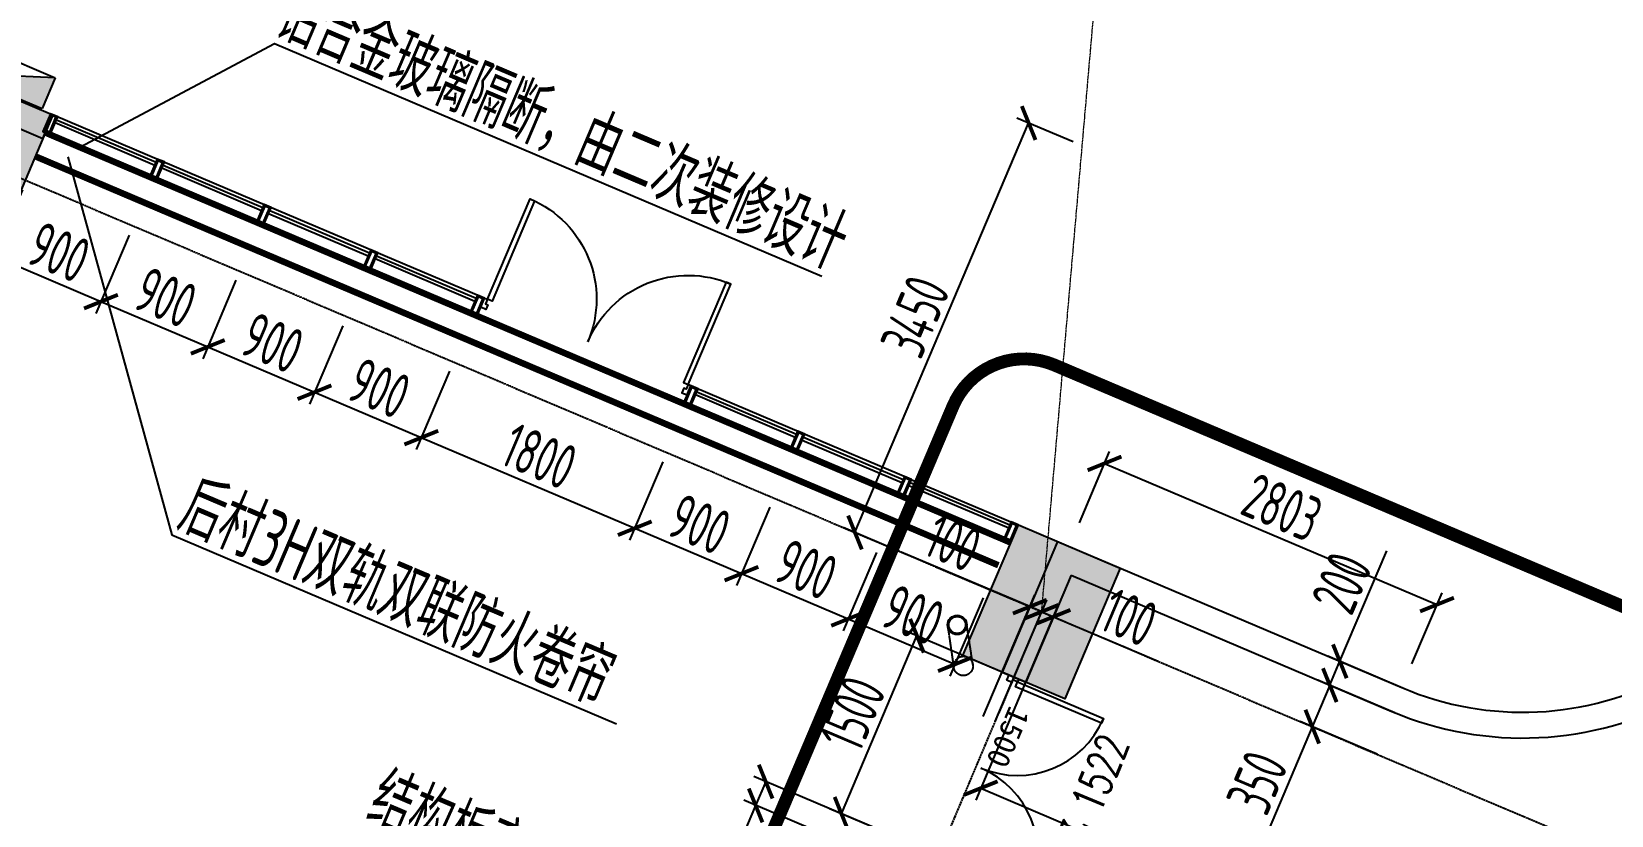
# Model space of a CAD drawing. Extents: x 11778731 to 12007717, y -6694179 to -6314888.
# Drawn here: x 11958213 to 11970474, y -6427857 to -6421778 of the extents above; entities that cross this region are included whole.
import ezdxf
from ezdxf.enums import TextEntityAlignment as Align
from ezdxf.xclip import XClip

# ---------------------------------------------------------------- set-up
doc = ezdxf.new("R2010")
doc.units = 0
doc.header["$LTSCALE"] = 10
doc.header["$MEASUREMENT"] = 0
doc.header["$XCLIPFRAME"] = 0
for name, pattern in [('A3-RG-axis-100$0$CENTER', [2, 1.25, -0.25, 0.25, -0.25]), ('A3-RI-5F$0$DASH', [0.35, 0.25, -0.1]), ('A3-RI-5F$0$DASHED2', [0.375, 0.25, -0.125]), ('A3-RI-5F$0$DOTE', [2.42, 2, -0.2, 0.02, -0.2]), ('A3-RM-5F$0$DASH', [0.35, 0.25, -0.1]), ('DASHED2', [0.375, 0.25, -0.125])]:
    doc.linetypes.add(name, pattern=pattern)
for name, color, linetype in [('A-CLOD', 200, 'Continuous'), ('A3-RB-5F-100$0$A-DIMS-100', 1, 'Continuous'), ('A3-RG-axis-100$0$A-GRID', 1, 'A3-RG-axis-100$0$CENTER'), ('A3-RI-5F$0$A-DETAILS', 11, 'Continuous'), ('A3-RI-5F$0$A-DOOR', 32, 'Continuous'), ('A3-RI-5F$0$A-DOOR-ROLL', 2, 'A3-RI-5F$0$DASHED2'), ('A3-RI-5F$0$A-GLAZ', 140, 'Continuous'), ('A3-RI-5F$0$A-WALL', 7, 'Continuous'), ('A3-RM-5F$0$0P-1', 191, 'Continuous'), ('A3-RM-5F$0$0P-FE-FH-V', 141, 'Continuous'), ('A3-RM-5F$0$0P-FE-HY', 141, 'Continuous'), ('A3-RS-1F$0$A-HATH-GRAY', 8, 'Continuous'), ('A3-RS-1F$0$A-WALL', 7, 'Continuous'), ('A3-SYMB-5F-100$0$A-SYMB', 4, 'Continuous'), ('A3-SYMB-5F-100$0$A-SYMB-AREA', 4, 'Continuous'), ('A3-SYMB-5F-100$0$A-SYMB-DOOR', 3, 'Continuous'), ('A3-SYMB-5F-100$0$A-SYMB-DOOR1', 3, 'Continuous'), ('A3-SYMB-5F-100$0$A-SYMB-DOOR2', 3, 'Continuous'), ('A3-SYMB-5F-100$0$A-SYMB-DOOR3', 3, 'Continuous'), ('A3-SYMB-5F-100$0$A-SYMB-NAME', 4, 'Continuous'), ('A3-SYMB-5F-100$0$A-SYMB-NAME-E', 4, 'Continuous')]:
    doc.layers.add(name, color=color, linetype=linetype)
doc.layers.add('A3-RI-5F$0$AN-P1', color=1, linetype='Continuous', lineweight=5)
doc.styles.add('A3-RB-5F-100$0$XD2008', font='xd-hzs.shx', dxfattribs={"width": 0.7, "bigfont": 'xd-hztxt.shx'})
doc.styles.add('A3-RI-5F$0$Standard', font='')
doc.styles.add('A3-SYMB-5F-100$0$ECADI', font='hzs.shx', dxfattribs={"width": 0.7, "bigfont": 'hztxt.shx'})
doc.styles.add('A3-SYMB-5F-100$0$ECADI-TXT', font='simplex.shx', dxfattribs={"bigfont": 'hztxt.shx'})
doc.styles.get('A3-RI-5F$0$Standard').set_extended_font_data('SimSun')
doc.dimstyles.new('A3-RB-5F-100$0$XD100$0', dxfattribs={"dimscale": 100, "dimtxt": 3.5, "dimasz": 2, "dimexe": 1, "dimexo": 2, "dimgap": 0.5, "dimtad": 1, "dimdec": 0, "dimdsep": 46, "dimtxsty": 'A3-RB-5F-100$0$XD2008', "dimblk1": 'A3-RB-5F-100$0$_ARCHTICK', "dimblk2": 'A3-RB-5F-100$0$_ARCHTICK', "dimsah": 1, "dimcen": 2.5, "dimclrt": 4, "dimaunit": 1, "dimadec": 0, "dimazin": 0, "dimtfac": 1, "dimtdec": 0, "dimtix": 1, "dimtmove": 0, "dimatfit": 3, "dimfxl": 0, "dimtolj": 1, "dimtzin": 0, "dimarcsym": 0})

# ---------------------------------------------------------------- blocks, each defined once
blk = doc.blocks.new('A3-RI-5F$0$J-双扇门-1500')
for points in [[(25, 80), (25, 805), (65, 805), (65, 80)], [(1475, 80), (1475, 805), (1435, 805), (1435, 80)], [(0, 80), (25, 80), (25, 40), (45, 40), (45, 0), (0, 0)], [(1500, 80), (1475, 80), (1475, 40), (1455, 40), (1455, 0), (1500, 0)]]:
    blk.add_lwpolyline(points, close=True)
for centre, start, end in [((25, 80), 0, 90), ((1475, 80), 90, 180)]:
    blk.add_arc(centre, 725, start, end)
at = {"layer": 'Defpoints', "style": 'A3-RI-5F$0$Standard'}
blk.add_text('1500', height=175, rotation=360, dxfattribs=at).set_placement((210, 94))
blk = doc.blocks.new('A3-RI-5F$0$BLM1740')
at = {"layer": 'A3-RI-5F$0$A-GLAZ'}
for points in [[(-1240, -123), (-910, 655), (-874, 640), (-1205, -138)], [(317, -784), (647, -6), (612, 9), (281, -769)], [(-1263, -114), (-1240, -123), (-1255, -159), (-1238, -166), (-1253, -202), (-1293, -185)], [(339, -794), (317, -784), (302, -820), (284, -812), (269, -848), (309, -865)]]:
    blk.add_lwpolyline(points, close=True, dxfattribs=at)
for centre, start, end in [((-1240, -123), 337, 67), ((317, -784), 67, 157)]:
    blk.add_arc(centre, 846, start, end, dxfattribs=at)
blk = doc.blocks.new('A3-RI-5F$0$GEDUAN900')
at = {"layer": 'A3-RI-5F$0$A-DETAILS'}
for points in [[(-442, 188), (-383, 326), (-328, 302), (-387, 164)], [(-429, 193), (-378, 313), (-341, 297), (-392, 177)], [(387, -164), (445, -26), (500, -49), (442, -188)], [(400, -159), (451, -39), (487, -55), (437, -174)]]:
    blk.add_lwpolyline(points, close=True, dxfattribs=at)
at = {"layer": 'A3-RI-5F$0$A-GLAZ'}
for p, q in [((473, -38), (-356, 314)), ((426, -72), (-348, 256)), ((435, -49), (-338, 279)), ((414, -176), (-414, 176))]:
    blk.add_line(p, q, dxfattribs=at)
blk = doc.blocks.new('A3-RI-5F')
at = {"layer": 'A3-RI-5F$0$A-DOOR-ROLL', "linetype": 'A3-RI-5F$0$DASH', "const_width": 50}
for points in [[(11958319, -6422561), (11965812, -6425741)], [(11958241, -6422745), (11965716, -6425917)]]:
    blk.add_lwpolyline(points, dxfattribs=at)
at = {"layer": 'A3-RI-5F$0$A-GLAZ'}
blk.add_line((11958300, -6422607), (11958378, -6422423), dxfattribs=at)
at = {"layer": 'A3-RI-5F$0$A-WALL'}
for p, q in [((11949302, -6418570), (11958378, -6422423)), ((11949223, -6418754), (11958300, -6422607)), ((11958300, -6422607), (11958378, -6422423)), ((11966174, -6425732), (11965745, -6426745)), ((11966174, -6425732), (11968847, -6426866)), ((11966280, -6425994), (11965929, -6426823)), ((11966280, -6425994), (11968769, -6427051)), ((11965745, -6426745), (11965929, -6426823))]:
    blk.add_line(p, q, dxfattribs=at)
for radius in [2400, 2600]:
    blk.add_arc((11969785, -6424657), radius, 247, 298.5105, dxfattribs=at)
at = {"layer": 'A3-RI-5F$0$AN-P1', "linetype": 'A3-RI-5F$0$DOTE'}
blk.add_line((11966052, -6426277), (11967788, -6406355), dxfattribs=at)
at = {"layer": 'A3-RI-5F$0$A-DOOR', "rotation": 247.0000000043475}
blk.add_blockref('A3-RI-5F$0$J-双扇门-1500', (11965800, -6426768), dxfattribs=at)
at = {"layer": 'A3-RI-5F$0$A-GLAZ', "xscale": -1, "rotation": 313.9999952390744}
for name, p in [('A3-RI-5F$0$GEDUAN900', (11958743, -6422740)), ('A3-RI-5F$0$GEDUAN900', (11959571, -6423092)), ('A3-RI-5F$0$BLM1740', (11962535, -6423537)), ('A3-RI-5F$0$GEDUAN900', (11960400, -6423444)), ('A3-RI-5F$0$GEDUAN900', (11961228, -6423795)), ('A3-RI-5F$0$GEDUAN900', (11963713, -6424850)), ('A3-RI-5F$0$GEDUAN900', (11964542, -6425202)), ('A3-RI-5F$0$GEDUAN900', (11965370, -6425554))]:
    blk.add_blockref(name, p, dxfattribs=at)
blk = doc.blocks.new('A3-RG-axis-100')
at = {"layer": 'A3-RG-axis-100$0$A-GRID'}
for p, q in [((11907163.4, -6401280.8), (11992184.7, -6437370.3)), ((11966051.6, -6426277.4), (11939543.3, -6488727.1))]:
    blk.add_line(p, q, dxfattribs=at)
blk = doc.blocks.new('A3-SYMB-5F-100$0$ECADI-TAG-DOOR')
at = {"layer": 'A3-SYMB-5F-100$0$A-SYMB-DOOR', "style": 'A3-SYMB-5F-100$0$ECADI-TXT', "width": 0.7}
for tag, p in [('门窗主编号1', (-6.41, 7.26)), ('门窗主编号2', (2.08, 7.26))]:
    blk.add_attdef(tag, p, '', height=2.5, dxfattribs=at)
at = {"layer": 'A3-SYMB-5F-100$0$A-SYMB-DOOR', "style": 'A3-SYMB-5F-100$0$ECADI-TXT', "width": 0.7, "flags": 1}
for tag, p in [('洞口尺寸(宽X高)', (-6.42, 1.62)), ('备注', (-6.39, -1.21))]:
    blk.add_attdef(tag, p, '', height=2.5, dxfattribs=at)
at = {"layer": 'A3-SYMB-5F-100$0$A-SYMB-DOOR1', "style": 'A3-SYMB-5F-100$0$ECADI-TXT', "width": 0.7}
blk.add_attdef('门窗辅编号1', (-6.41, 4.41), '', height=2.5, dxfattribs=at)
at = {"layer": 'A3-SYMB-5F-100$0$A-SYMB-DOOR2', "style": 'A3-SYMB-5F-100$0$ECADI-TXT', "width": 0.7}
blk.add_attdef('门窗辅编号2', (-2.86, 4.41), '', height=2.5, dxfattribs=at)
at = {"layer": 'A3-SYMB-5F-100$0$A-SYMB-DOOR3', "style": 'A3-SYMB-5F-100$0$ECADI-TXT', "width": 0.7}
blk.add_attdef('门窗辅编号3', (2.32, 4.41), '', height=2.5, dxfattribs=at)
blk = doc.blocks.new('A3-SYMB-5F-100$0$ECADI-TAG-ROOM')
at = {"layer": 'A3-SYMB-5F-100$0$A-SYMB-AREA', "style": 'A3-SYMB-5F-100$0$ECADI', "width": 0.7}
blk.add_attdef('340M2', text='', height=2.5, dxfattribs=at).set_placement((7.17, -1.75), align=Align.MIDDLE_LEFT)
at = {"layer": 'A3-SYMB-5F-100$0$A-SYMB-NAME', "style": 'A3-SYMB-5F-100$0$ECADI', "width": 0.7}
blk.add_attdef('CHINESENAME', (-5.13, 0.09), '', height=4.5, dxfattribs=at)
at = {"layer": 'A3-SYMB-5F-100$0$A-SYMB-NAME-E', "style": 'A3-SYMB-5F-100$0$ECADI', "width": 0.7}
for tag, p in [('ENGLISHHIGH', (-5.13, 8.04)), ('ENGLISHLOW', (-5.13, 4.84))]:
    blk.add_attdef(tag, p, '', height=2.5, dxfattribs=at)
blk = doc.blocks.new('A3-SYMB-5F-100')
at = {"layer": 'A3-SYMB-5F-100$0$A-SYMB'}
for points in [[(11958586, -6422674), (11960099, -6421871), (11964345, -6423674)], [(11958494, -6422750), (11959301, -6425681), (11962753, -6427147)]]:
    blk.add_lwpolyline(points, dxfattribs=at)
ref = blk.add_blockref('A3-SYMB-5F-100$0$ECADI-TAG-ROOM', (11960542, -6422017), dxfattribs=dict(at, xscale=99.99999999989046, yscale=100.0000000001164, rotation=337))
ref.add_attrib('CHINESENAME', '铝合金玻璃隔断，由二次装修设计', (11960074, -6421809), dxfattribs={"height": 450, "rotation": 337, "style": 'A3-SYMB-5F-100$0$ECADI', "width": 0.7})
ref = blk.add_blockref('A3-SYMB-5F-100$0$ECADI-TAG-ROOM', (11959788, -6425846), dxfattribs=dict(at, xscale=99.99999999989046, yscale=100.0000000001164, rotation=337))
ref.add_attrib('CHINESENAME', '后村3H双轨双联防火卷帘', (11959319, -6425637), dxfattribs={"height": 450, "rotation": 337, "style": 'A3-SYMB-5F-100$0$ECADI', "width": 0.7})
ref = blk.add_blockref('A3-SYMB-5F-100$0$ECADI-TAG-ROOM', (11961627, -6428271), dxfattribs=dict(at, xscale=99.99999999989049, yscale=100.0000000001164, rotation=336.9999999998539))
ref.add_attrib('CHINESENAME', '结构板变标高线', (11960784, -6427903), dxfattribs={"height": 450, "rotation": 337, "style": 'A3-SYMB-5F-100$0$ECADI', "width": 0.7})
at = {"layer": 'A3-SYMB-5F-100$0$A-SYMB-DOOR'}
ref = blk.add_blockref('A3-SYMB-5F-100$0$ECADI-TAG-DOOR', (11967226, -6428009, -333), dxfattribs=dict(at, xscale=99.99999999997293, yscale=100.0000000000001, zscale=100, rotation=67.54448746135905))
ref.add_attrib('门窗主编号1', 'FM乙', dxfattribs={"height": 250, "rotation": 67.5445, "style": 'A3-SYMB-5F-100$0$ECADI-TXT', "width": 0.7}).set_placement((11966464, -6427944, -333), align=Align.RIGHT)
ref.add_attrib('门窗主编号2', '1522', (11966506, -6427854), dxfattribs={"height": 250, "rotation": 67.5445, "style": 'A3-SYMB-5F-100$0$ECADI-TXT', "width": 0.7})
blk = doc.blocks.new('A3-RS-1F')
at = {"layer": 'A3-RS-1F$0$A-HATH-GRAY'}
for points in [[(11958378, -6422423), (11957586, -6422087), (11957156, -6423099), (11957948, -6423435)], [(11966662, -6425939), (11965871, -6425603), (11965441, -6426616), (11966233, -6426952)]]:
    blk.add_hatch(color=256, dxfattribs=at).paths.add_polyline_path(points)
at = {"layer": 'A3-RS-1F$0$A-WALL'}
for points in [[(11957586, -6422087), (11958378, -6422423), (11957948, -6423435), (11957156, -6423099)], [(11965871, -6425603), (11966662, -6425939), (11966233, -6426952), (11965441, -6426616)]]:
    blk.add_lwpolyline(points, close=True, dxfattribs=at)
blk = doc.blocks.new('A3-RB-5F-100$0$_ARCHTICK')
at = {"color": 0, "linetype": 'ByBlock', "const_width": 0.15}
blk.add_lwpolyline([(-0.5, -0.5), (0.5, 0.5)], dxfattribs=at)
blk = doc.blocks.new('*D968')
at = {"layer": 'A3-RB-5F-100$0$A-DIMS-100', "color": 0, "lineweight": -2}
for p, q in [((11966297, -6422634), (11965859, -6422448)), ((11964603, -6425663), (11965951, -6422487)), ((11964949, -6425809), (11964511, -6425623))]:
    blk.add_line(p, q, dxfattribs=at)
at = {"layer": 'Defpoints', "color": 0}
for p in [(11965951, -6422487), (11966481, -6422712), (11965133, -6425887)]:
    blk.add_point(p, dxfattribs=at)
at = {"layer": 'A3-RB-5F-100$0$A-DIMS-100', "color": 0, "lineweight": -2, "xscale": 200, "yscale": 200, "zscale": 200}
for p, rotation in [((11965951, -6422487), 66.99999999985796), ((11964603, -6425663), 246.9999999998579)]:
    blk.add_blockref('A3-RB-5F-100$0$_ARCHTICK', p, dxfattribs=dict(at, rotation=rotation))
at = {"layer": 'A3-RB-5F-100$0$A-DIMS-100', "color": 4, "insert": (11965070, -6423987), "char_height": 350, "attachment_point": 5, "rotation": 67, "style": 'A3-RB-5F-100$0$XD2008'}
blk.add_mtext('\\A1;3450', dxfattribs=at)
blk = doc.blocks.new('*D415')
at = {"layer": 'A3-RB-5F-100$0$A-DIMS-100', "color": 0, "lineweight": -2}
for p, q in [((11958142, -6423004), (11957884, -6423612)), ((11958970, -6423356), (11958712, -6423964)), ((11957923, -6423520), (11958751, -6423872))]:
    blk.add_line(p, q, dxfattribs=at)
at = {"layer": 'Defpoints', "color": 0}
for p in [(11958220, -6422820), (11959048, -6423172), (11958751, -6423872)]:
    blk.add_point(p, dxfattribs=at)
at = {"layer": 'A3-RB-5F-100$0$A-DIMS-100', "color": 0, "lineweight": -2, "xscale": 200, "yscale": 200, "zscale": 200}
for p, rotation in [((11957923, -6423520), 156.9999954659767), ((11958751, -6423872), 336.9999954659767)]:
    blk.add_blockref('A3-RB-5F-100$0$_ARCHTICK', p, dxfattribs=dict(at, rotation=rotation))
at = {"layer": 'A3-RB-5F-100$0$A-DIMS-100', "color": 4, "insert": (11958425, -6423489), "char_height": 350, "attachment_point": 5, "rotation": 337, "style": 'A3-RB-5F-100$0$XD2008'}
blk.add_mtext('\\A1;900', dxfattribs=at)
blk = doc.blocks.new('*D416')
at = {"layer": 'A3-RB-5F-100$0$A-DIMS-100', "color": 0, "lineweight": -2}
for p, q in [((11958970, -6423356), (11958712, -6423964)), ((11959799, -6423707), (11959541, -6424315)), ((11958751, -6423872), (11959580, -6424223))]:
    blk.add_line(p, q, dxfattribs=at)
at = {"layer": 'Defpoints', "color": 0}
for p in [(11959048, -6423172), (11959877, -6423523), (11959580, -6424223)]:
    blk.add_point(p, dxfattribs=at)
at = {"layer": 'A3-RB-5F-100$0$A-DIMS-100', "color": 0, "lineweight": -2, "xscale": 200, "yscale": 200, "zscale": 200}
for p, rotation in [((11958751, -6423872), 156.9999954659767), ((11959580, -6424223), 336.9999954659767)]:
    blk.add_blockref('A3-RB-5F-100$0$_ARCHTICK', p, dxfattribs=dict(at, rotation=rotation))
at = {"layer": 'A3-RB-5F-100$0$A-DIMS-100', "color": 4, "insert": (11959253, -6423840), "char_height": 350, "attachment_point": 5, "rotation": 337, "style": 'A3-RB-5F-100$0$XD2008'}
blk.add_mtext('\\A1;900', dxfattribs=at)
blk = doc.blocks.new('*D417')
at = {"layer": 'A3-RB-5F-100$0$A-DIMS-100', "color": 0, "lineweight": -2}
for p, q in [((11959799, -6423707), (11959541, -6424315)), ((11960627, -6424059), (11960369, -6424667)), ((11959580, -6424223), (11960408, -6424575))]:
    blk.add_line(p, q, dxfattribs=at)
at = {"layer": 'Defpoints', "color": 0}
for p in [(11959877, -6423523), (11960705, -6423875), (11960408, -6424575)]:
    blk.add_point(p, dxfattribs=at)
at = {"layer": 'A3-RB-5F-100$0$A-DIMS-100', "color": 0, "lineweight": -2, "xscale": 200, "yscale": 200, "zscale": 200}
for p, rotation in [((11959580, -6424223), 156.9999954659438), ((11960408, -6424575), 336.9999954659438)]:
    blk.add_blockref('A3-RB-5F-100$0$_ARCHTICK', p, dxfattribs=dict(at, rotation=rotation))
at = {"layer": 'A3-RB-5F-100$0$A-DIMS-100', "color": 4, "insert": (11960082, -6424192), "char_height": 350, "attachment_point": 5, "rotation": 337, "style": 'A3-RB-5F-100$0$XD2008'}
blk.add_mtext('\\A1;900', dxfattribs=at)
blk = doc.blocks.new('*D418')
at = {"layer": 'A3-RB-5F-100$0$A-DIMS-100', "color": 0, "lineweight": -2}
for p, q in [((11960627, -6424059), (11960369, -6424667)), ((11961456, -6424411), (11961198, -6425019)), ((11960408, -6424575), (11961237, -6424927))]:
    blk.add_line(p, q, dxfattribs=at)
at = {"layer": 'Defpoints', "color": 0}
for p in [(11960705, -6423875), (11961534, -6424227), (11961237, -6424927)]:
    blk.add_point(p, dxfattribs=at)
at = {"layer": 'A3-RB-5F-100$0$A-DIMS-100', "color": 0, "lineweight": -2, "xscale": 200, "yscale": 200, "zscale": 200}
for p, rotation in [((11960408, -6424575), 156.9999954660231), ((11961237, -6424927), 336.9999954660231)]:
    blk.add_blockref('A3-RB-5F-100$0$_ARCHTICK', p, dxfattribs=dict(at, rotation=rotation))
at = {"layer": 'A3-RB-5F-100$0$A-DIMS-100', "color": 4, "insert": (11960910, -6424544), "char_height": 350, "attachment_point": 5, "rotation": 337, "style": 'A3-RB-5F-100$0$XD2008'}
blk.add_mtext('\\A1;900', dxfattribs=at)
blk = doc.blocks.new('*D419')
at = {"layer": 'A3-RB-5F-100$0$A-DIMS-100', "color": 0, "lineweight": -2}
for p, q in [((11961456, -6424411), (11961198, -6425019)), ((11961237, -6424927), (11962894, -6425630)), ((11963113, -6425114), (11962854, -6425722))]:
    blk.add_line(p, q, dxfattribs=at)
at = {"layer": 'Defpoints', "color": 0}
for p in [(11961534, -6424227), (11963191, -6424930), (11962894, -6425630)]:
    blk.add_point(p, dxfattribs=at)
at = {"layer": 'A3-RB-5F-100$0$A-DIMS-100', "color": 0, "lineweight": -2, "xscale": 200, "yscale": 200, "zscale": 200}
for p, rotation in [((11961237, -6424927), 156.9999954659618), ((11962894, -6425630), 336.9999954659618)]:
    blk.add_blockref('A3-RB-5F-100$0$_ARCHTICK', p, dxfattribs=dict(at, rotation=rotation))
at = {"layer": 'A3-RB-5F-100$0$A-DIMS-100', "color": 4, "insert": (11962153, -6425071), "char_height": 350, "attachment_point": 5, "rotation": 337, "style": 'A3-RB-5F-100$0$XD2008'}
blk.add_mtext('\\A1;1800', dxfattribs=at)
blk = doc.blocks.new('*D420')
at = {"layer": 'A3-RB-5F-100$0$A-DIMS-100', "color": 0, "lineweight": -2}
for p, q in [((11963113, -6425114), (11962854, -6425722)), ((11963941, -6425466), (11963683, -6426074)), ((11962894, -6425630), (11963722, -6425982))]:
    blk.add_line(p, q, dxfattribs=at)
at = {"layer": 'Defpoints', "color": 0}
for p in [(11963191, -6424930), (11964019, -6425282), (11963722, -6425982)]:
    blk.add_point(p, dxfattribs=at)
at = {"layer": 'A3-RB-5F-100$0$A-DIMS-100', "color": 0, "lineweight": -2, "xscale": 200, "yscale": 200, "zscale": 200}
for p, rotation in [((11962894, -6425630), 156.9999954659685), ((11963722, -6425982), 336.9999954659684)]:
    blk.add_blockref('A3-RB-5F-100$0$_ARCHTICK', p, dxfattribs=dict(at, rotation=rotation))
at = {"layer": 'A3-RB-5F-100$0$A-DIMS-100', "color": 4, "insert": (11963396, -6425599), "char_height": 350, "attachment_point": 5, "rotation": 337, "style": 'A3-RB-5F-100$0$XD2008'}
blk.add_mtext('\\A1;900', dxfattribs=at)
blk = doc.blocks.new('*D421')
at = {"layer": 'A3-RB-5F-100$0$A-DIMS-100', "color": 0, "lineweight": -2}
for p, q in [((11963941, -6425466), (11963683, -6426074)), ((11964769, -6425817), (11964511, -6426425)), ((11963722, -6425982), (11964550, -6426333))]:
    blk.add_line(p, q, dxfattribs=at)
at = {"layer": 'Defpoints', "color": 0}
for p in [(11964019, -6425282), (11964848, -6425633), (11964550, -6426333)]:
    blk.add_point(p, dxfattribs=at)
at = {"layer": 'A3-RB-5F-100$0$A-DIMS-100', "color": 0, "lineweight": -2, "xscale": 200, "yscale": 200, "zscale": 200}
for p, rotation in [((11963722, -6425982), 156.999995465985), ((11964550, -6426333), 336.999995465985)]:
    blk.add_blockref('A3-RB-5F-100$0$_ARCHTICK', p, dxfattribs=dict(at, rotation=rotation))
at = {"layer": 'A3-RB-5F-100$0$A-DIMS-100', "color": 4, "insert": (11964224, -6425950), "char_height": 350, "attachment_point": 5, "rotation": 337, "style": 'A3-RB-5F-100$0$XD2008'}
blk.add_mtext('\\A1;900', dxfattribs=at)
blk = doc.blocks.new('*D422')
at = {"layer": 'A3-RB-5F-100$0$A-DIMS-100', "color": 0, "lineweight": -2}
for p, q in [((11964769, -6425817), (11964511, -6426425)), ((11965598, -6426169), (11965340, -6426777)), ((11964550, -6426333), (11965379, -6426685))]:
    blk.add_line(p, q, dxfattribs=at)
at = {"layer": 'Defpoints', "color": 0}
for p in [(11964848, -6425633), (11965676, -6425985), (11965379, -6426685)]:
    blk.add_point(p, dxfattribs=at)
at = {"layer": 'A3-RB-5F-100$0$A-DIMS-100', "color": 0, "lineweight": -2, "xscale": 200, "yscale": 200, "zscale": 200}
for p, rotation in [((11964550, -6426333), 156.999995465952), ((11965379, -6426685), 336.999995465952)]:
    blk.add_blockref('A3-RB-5F-100$0$_ARCHTICK', p, dxfattribs=dict(at, rotation=rotation))
at = {"layer": 'A3-RB-5F-100$0$A-DIMS-100', "color": 4, "insert": (11965053, -6426302), "char_height": 350, "attachment_point": 5, "rotation": 337, "style": 'A3-RB-5F-100$0$XD2008'}
blk.add_mtext('\\A1;900', dxfattribs=at)
blk = doc.blocks.new('*D548')
at = {"layer": 'A3-RB-5F-100$0$A-DIMS-100', "color": 0, "lineweight": -2}
for p, q in [((11965793, -6427142), (11965540, -6427738)), ((11965579, -6427646), (11969722, -6429404)), ((11969936, -6428900), (11969683, -6429496))]:
    blk.add_line(p, q, dxfattribs=at)
at = {"layer": 'Defpoints', "color": 0}
for p in [(11965872, -6426958), (11970014, -6428716), (11969722, -6429404)]:
    blk.add_point(p, dxfattribs=at)
at = {"layer": 'A3-RB-5F-100$0$A-DIMS-100', "color": 0, "lineweight": -2, "xscale": 200, "yscale": 200, "zscale": 200}
for p, rotation in [((11965579, -6427646), 156.9999999998601), ((11969722, -6429404), 336.9999999998601)]:
    blk.add_blockref('A3-RB-5F-100$0$_ARCHTICK', p, dxfattribs=dict(at, rotation=rotation))
at = {"layer": 'A3-RB-5F-100$0$A-DIMS-100', "color": 4, "insert": (11967738, -6428318), "char_height": 350, "attachment_point": 5, "rotation": 337, "style": 'A3-RB-5F-100$0$XD2008'}
blk.add_mtext('\\A1;4500', dxfattribs=at)
blk = doc.blocks.new('*D549')
at = {"layer": 'A3-RB-5F-100$0$A-DIMS-100', "color": 0, "lineweight": -2}
for p, q in [((11965691, -6427128), (11966091, -6426185)), ((11965783, -6427167), (11966183, -6426224)), ((11966052, -6426277), (11966144, -6426316)), ((11966144, -6426316), (11966957, -6426662))]:
    blk.add_line(p, q, dxfattribs=at)
at = {"layer": 'Defpoints', "color": 0}
for p in [(11966144, -6426316), (11965612, -6427312), (11965704, -6427351)]:
    blk.add_point(p, dxfattribs=at)
at = {"layer": 'A3-RB-5F-100$0$A-DIMS-100', "color": 0, "lineweight": -2, "xscale": 200, "yscale": 200, "zscale": 200}
for p, rotation in [((11966052, -6426277), 156.9999999996671), ((11966144, -6426316), 336.9999999996671)]:
    blk.add_blockref('A3-RB-5F-100$0$_ARCHTICK', p, dxfattribs=dict(at, rotation=rotation))
at = {"layer": 'A3-RB-5F-100$0$A-DIMS-100', "color": 4, "insert": (11966730, -6426321), "char_height": 350, "attachment_point": 5, "rotation": 337, "style": 'A3-RB-5F-100$0$XD2008'}
blk.add_mtext('\\A1;100', dxfattribs=at)
blk = doc.blocks.new('*D550')
at = {"layer": 'A3-RB-5F-100$0$A-DIMS-100', "color": 0, "lineweight": -2}
for p, q in [((11965960, -6426238), (11964962, -6425815)), ((11965598, -6427089), (11965999, -6426146)), ((11965691, -6427128), (11966091, -6426185)), ((11966052, -6426277), (11965960, -6426238)), ((11966052, -6426277), (11966236, -6426356))]:
    blk.add_line(p, q, dxfattribs=at)
at = {"layer": 'Defpoints', "color": 0}
for p in [(11966052, -6426277), (11965520, -6427273), (11965612, -6427312)]:
    blk.add_point(p, dxfattribs=at)
at = {"layer": 'A3-RB-5F-100$0$A-DIMS-100', "color": 0, "lineweight": -2, "xscale": 200, "yscale": 200, "zscale": 200}
for p, rotation in [((11965960, -6426238), 337.0000000001122), ((11966052, -6426277), 157.0000000001122)]:
    blk.add_blockref('A3-RB-5F-100$0$_ARCHTICK', p, dxfattribs=dict(at, rotation=rotation))
at = {"layer": 'A3-RB-5F-100$0$A-DIMS-100', "color": 4, "insert": (11965365, -6425741), "char_height": 350, "attachment_point": 5, "rotation": 337, "style": 'A3-RB-5F-100$0$XD2008'}
blk.add_mtext('\\A1;100', dxfattribs=at)
blk = doc.blocks.new('*D551')
at = {"layer": 'A3-RB-5F-100$0$A-DIMS-100', "color": 0, "lineweight": -2}
for p, q in [((11965159, -6428125), (11963818, -6427556)), ((11963910, -6427595), (11963832, -6427780)), ((11963832, -6427780), (11963439, -6428706)), ((11965080, -6428309), (11963740, -6427740))]:
    blk.add_line(p, q, dxfattribs=at)
at = {"layer": 'Defpoints', "color": 0}
for p in [(11963910, -6427595), (11965343, -6428204), (11965265, -6428388)]:
    blk.add_point(p, dxfattribs=at)
at = {"layer": 'A3-RB-5F-100$0$A-DIMS-100', "color": 0, "lineweight": -2, "xscale": 200, "yscale": 200, "zscale": 200}
for p, rotation in [((11963910, -6427595), 66.99999999941255), ((11963832, -6427780), 246.9999999994126)]:
    blk.add_blockref('A3-RB-5F-100$0$_ARCHTICK', p, dxfattribs=dict(at, rotation=rotation))
at = {"layer": 'A3-RB-5F-100$0$A-DIMS-100', "color": 4, "insert": (11963374, -6428282), "char_height": 350, "attachment_point": 5, "rotation": 67, "style": 'A3-RB-5F-100$0$XD2008'}
blk.add_mtext('\\A1;200', dxfattribs=at)
blk = doc.blocks.new('*D552')
at = {"layer": 'A3-RB-5F-100$0$A-DIMS-100', "color": 0, "lineweight": -2}
for p, q in [((11964498, -6427845), (11965084, -6426464)), ((11965745, -6426745), (11964992, -6426425)), ((11965159, -6428125), (11964406, -6427806))]:
    blk.add_line(p, q, dxfattribs=at)
at = {"layer": 'Defpoints', "color": 0}
for p in [(11965084, -6426464), (11965929, -6426823), (11965343, -6428204)]:
    blk.add_point(p, dxfattribs=at)
at = {"layer": 'A3-RB-5F-100$0$A-DIMS-100', "color": 0, "lineweight": -2, "xscale": 200, "yscale": 200, "zscale": 200}
for p, rotation in [((11965084, -6426464), 67.00000000094406), ((11964498, -6427845), 247.0000000009441)]:
    blk.add_blockref('A3-RB-5F-100$0$_ARCHTICK', p, dxfattribs=dict(at, rotation=rotation))
at = {"layer": 'A3-RB-5F-100$0$A-DIMS-100', "color": 4, "insert": (11964584, -6427067), "char_height": 350, "attachment_point": 5, "rotation": 67, "style": 'A3-RB-5F-100$0$XD2008'}
blk.add_mtext('\\A1;1500', dxfattribs=at)
blk = doc.blocks.new('*D331')
at = {"layer": 'A3-RB-5F-100$0$A-DIMS-100', "color": 0, "lineweight": -2}
for p, q in [((11968288, -6426847), (11968152, -6427169)), ((11968794, -6427061), (11968196, -6426808)), ((11968152, -6427169), (11967788, -6428025)), ((11968657, -6427383), (11968059, -6427130))]:
    blk.add_line(p, q, dxfattribs=at)
at = {"layer": 'Defpoints', "color": 0}
for p in [(11968288, -6426847), (11968978, -6427139), (11968841, -6427462)]:
    blk.add_point(p, dxfattribs=at)
at = {"layer": 'A3-RB-5F-100$0$A-DIMS-100', "color": 0, "lineweight": -2, "xscale": 200, "yscale": 200, "zscale": 200}
for p, rotation in [((11968288, -6426847), 66.99999999981802), ((11968152, -6427169), 246.999999999818)]:
    blk.add_blockref('A3-RB-5F-100$0$_ARCHTICK', p, dxfattribs=dict(at, rotation=rotation))
at = {"layer": 'A3-RB-5F-100$0$A-DIMS-100', "color": 4, "insert": (11967724, -6427601), "char_height": 350, "attachment_point": 5, "rotation": 67, "style": 'A3-RB-5F-100$0$XD2008'}
blk.add_mtext('\\A1;350', dxfattribs=at)
blk = doc.blocks.new('*D332')
at = {"layer": 'A3-RB-5F-100$0$A-DIMS-100', "color": 0, "lineweight": -2}
for p, q in [((11968366, -6426662), (11968730, -6425806)), ((11968872, -6426877), (11968274, -6426623)), ((11968288, -6426847), (11968366, -6426662)), ((11968794, -6427061), (11968196, -6426808))]:
    blk.add_line(p, q, dxfattribs=at)
at = {"layer": 'Defpoints', "color": 0}
for p in [(11968366, -6426662), (11969056, -6426955), (11968978, -6427139)]:
    blk.add_point(p, dxfattribs=at)
at = {"layer": 'A3-RB-5F-100$0$A-DIMS-100', "color": 0, "lineweight": -2, "xscale": 200, "yscale": 200, "zscale": 200}
for p, rotation in [((11968366, -6426662), 66.99999999991972), ((11968288, -6426847), 246.9999999999197)]:
    blk.add_blockref('A3-RB-5F-100$0$_ARCHTICK', p, dxfattribs=dict(at, rotation=rotation))
at = {"layer": 'A3-RB-5F-100$0$A-DIMS-100', "color": 4, "insert": (11968380, -6426054), "char_height": 350, "attachment_point": 5, "rotation": 67, "style": 'A3-RB-5F-100$0$XD2008'}
blk.add_mtext('\\A1;200', dxfattribs=at)
blk = doc.blocks.new('*D336')
at = {"layer": 'A3-RB-5F-100$0$A-DIMS-100', "color": 0, "lineweight": -2}
for p, q in [((11966345, -6425587), (11966579, -6425035)), ((11966540, -6425127), (11969120, -6426222)), ((11968925, -6426682), (11969159, -6426130))]:
    blk.add_line(p, q, dxfattribs=at)
at = {"layer": 'Defpoints', "color": 0}
for p in [(11966267, -6425771), (11969120, -6426222), (11968847, -6426866)]:
    blk.add_point(p, dxfattribs=at)
at = {"layer": 'A3-RB-5F-100$0$A-DIMS-100', "color": 0, "lineweight": -2, "xscale": 200, "yscale": 200, "zscale": 200}
for p, rotation in [((11966540, -6425127), 156.9999823707284), ((11969120, -6426222), 336.9999823707284)]:
    blk.add_blockref('A3-RB-5F-100$0$_ARCHTICK', p, dxfattribs=dict(at, rotation=rotation))
at = {"layer": 'A3-RB-5F-100$0$A-DIMS-100', "color": 4, "insert": (11967918, -6425468), "char_height": 350, "attachment_point": 5, "rotation": 337, "style": 'A3-RB-5F-100$0$XD2008'}
blk.add_mtext('\\A1;2803', dxfattribs=at)
blk = doc.blocks.new('A3-RM-5F$0$A$C6F954C98')
at = {"extrusion": (0, 0, -1)}
blk.add_hatch(color=256, dxfattribs=at).paths.add_polyline_path([(-260, 700), (0, 0), (0, 700)])
for p, q in [((260, 700), (0, 700)), ((0, 0), (0, 700)), ((260, 700), (0, 0)), ((260, 0), (260, 700)), ((231, 156, 0), (231, 56, 0)), ((260, 0), (0, 0)), ((231, 106, 0), (191, 106, 0))]:
    blk.add_line(p, q, dxfattribs=at)
blk.add_circle((-141, 106, 0), 50, dxfattribs=at)
blk = doc.blocks.new('A3-RM-5F$0$DFA')
at = {"layer": 'A3-RM-5F$0$0P-FE-FH-V'}
for radius in [75, 65]:
    blk.add_circle((0, 0), radius, dxfattribs=at)
blk = doc.blocks.new('A3-RM-5F')
at = {"layer": 'A3-RM-5F$0$0P-1', "linetype": 'A3-RM-5F$0$DASH', "ltscale": 0.3}
for p, q in [((11965321, -6426380), (11965369, -6426709)), ((11965518, -6426687), (11965468, -6426358))]:
    blk.add_line(p, q, dxfattribs=at)
blk.add_circle((11965444, -6426698), 75, dxfattribs=at)
at = {"layer": 'A3-RM-5F$0$0P-1'}
blk.add_blockref('A3-RM-5F$0$DFA', (11965396, -6426380), dxfattribs=at)
at = {"layer": 'A3-RM-5F$0$0P-FE-HY', "xscale": -0.9999999999999895, "rotation": 246.9999999998606}
blk.add_blockref('A3-RM-5F$0$A$C6F954C98', (11957650, -6422102), dxfattribs=at)
blk = doc.blocks.new('A3-RB-5F-100')
at = {"layer": 'A3-RB-5F-100$0$A-DIMS-100'}
for p1, p2, distance, picture, middle in [((11965133, -6425887.5), (11966481, -6422711.7), 575.8, '*D968', (11965069.9, -6423986.7)), ((11958220, -6422819.9), (11959048.4, -6423171.6), -760.5, '*D415', (11958425, -6423488.7)), ((11959048.4, -6423171.6), (11959876.9, -6423523.2), -760.5, '*D416', (11959253.4, -6423840.3)), ((11959876.9, -6423523.2), (11960705.3, -6423874.9), -760.5, '*D417', (11960081.9, -6424192)), ((11960705.3, -6423874.9), (11961533.8, -6424226.6), -760.5, '*D418', (11960910.4, -6424543.6)), ((11961533.8, -6424226.6), (11963190.7, -6424929.9), -760.5, '*D419', (11962153, -6425071.1)), ((11963190.7, -6424929.9), (11964019.2, -6425281.5), -760.5, '*D420', (11963395.7, -6425598.6)), ((11966266.5, -6425771.1), (11968847, -6426866.5), 699.6, '*D336', (11967918, -6425467.7)), ((11964019.2, -6425281.5), (11964847.6, -6425633.2), -760.5, '*D421', (11964224.2, -6425950.3)), ((11964847.6, -6425633.2), (11965676.1, -6425984.8), -760.5, '*D422', (11965052.6, -6426301.9)), ((11965342.7, -6428203.5), (11965928.8, -6426822.8), 917.5, '*D552', (11964584, -6427066.7)), ((11965871.5, -6426957.6), (11970013.8, -6428715.9), -747.9, '*D548', (11967738.4, -6428318.1))]:
    dim = blk.add_aligned_dim(p1=p1, p2=p2, distance=distance, dimstyle='A3-RB-5F-100$0$XD100$0', dxfattribs=at)
    dim.commit()
    dim.dimension.update_dxf_attribs({"geometry": picture, "text_midpoint": middle})
for base, p1, p2, angle, picture, middle in [((11966051.6, -6426277.4), (11965520.3, -6427273.1), (11965612.4, -6427312.2), 337, '*D550', (11965276.9, -6425948.6)), ((11968366.4, -6426662.5), (11968978.1, -6427139.4), (11969056.3, -6426955.3), 67, '*D332', (11968587.2, -6426142.4)), ((11966143.7, -6426316.5), (11965612.4, -6427312.2), (11965704.4, -6427351.3), 337, '*D549', (11966642.3, -6426528.1)), ((11968288.3, -6426846.6), (11968841.4, -6427461.6), (11968978.1, -6427139.4), 67, '*D331', (11967930.8, -6427688.9)), ((11963910.1, -6427595.4), (11965264.5, -6428387.6), (11965342.7, -6428203.5), 67, '*D551', (11963581.3, -6428370.2))]:
    dim = blk.add_linear_dim(base=base, p1=p1, p2=p2, angle=angle, dimstyle='A3-RB-5F-100$0$XD100$0', dxfattribs=at)
    dim.commit()
    dim.dimension.update_dxf_attribs({"geometry": picture, "text_midpoint": middle, "dimtype": 129})

msp = doc.modelspace()

# ---------------------------------------------------------------- linework, layer by layer
at = {"layer": 'A-CLOD', "linetype": 'DASHED2', "const_width": 100}
msp.add_lwpolyline([(11978540, -6429623), (11966151, -6424364, 0.414214), (11965364, -6424682), (11959991, -6437342, 0.414214), (11960309, -6438129), (11972697, -6443387, 0.414214), (11973484, -6443069), (11978858, -6430410, 0.414214)], format="xyb", close=True, dxfattribs=at)

# ---------------------------------------------------------------- block references
for name in ['A3-RI-5F', 'A3-RB-5F-100', 'A3-RG-axis-100', 'A3-SYMB-5F-100', 'A3-RM-5F']:
    msp.add_blockref(name, (0, 0))
ref = msp.add_blockref('A3-RS-1F', (0, 0))
XClip(ref).set_block_clipping_path([(11889357.2540208902, -6419160.0659107883), (11910185.3192560691, -6426457.2118252832), (11927068.6119189896, -6433453.578039011), (11979134.5699833296, -6452657.9184868541), (12009188.7333128508, -6389730.3223040896), (11892617.6820170097, -6360484.8154213969), (11881387.5678784791, -6407421.677106794)])

doc.saveas('drawing.dxf')
